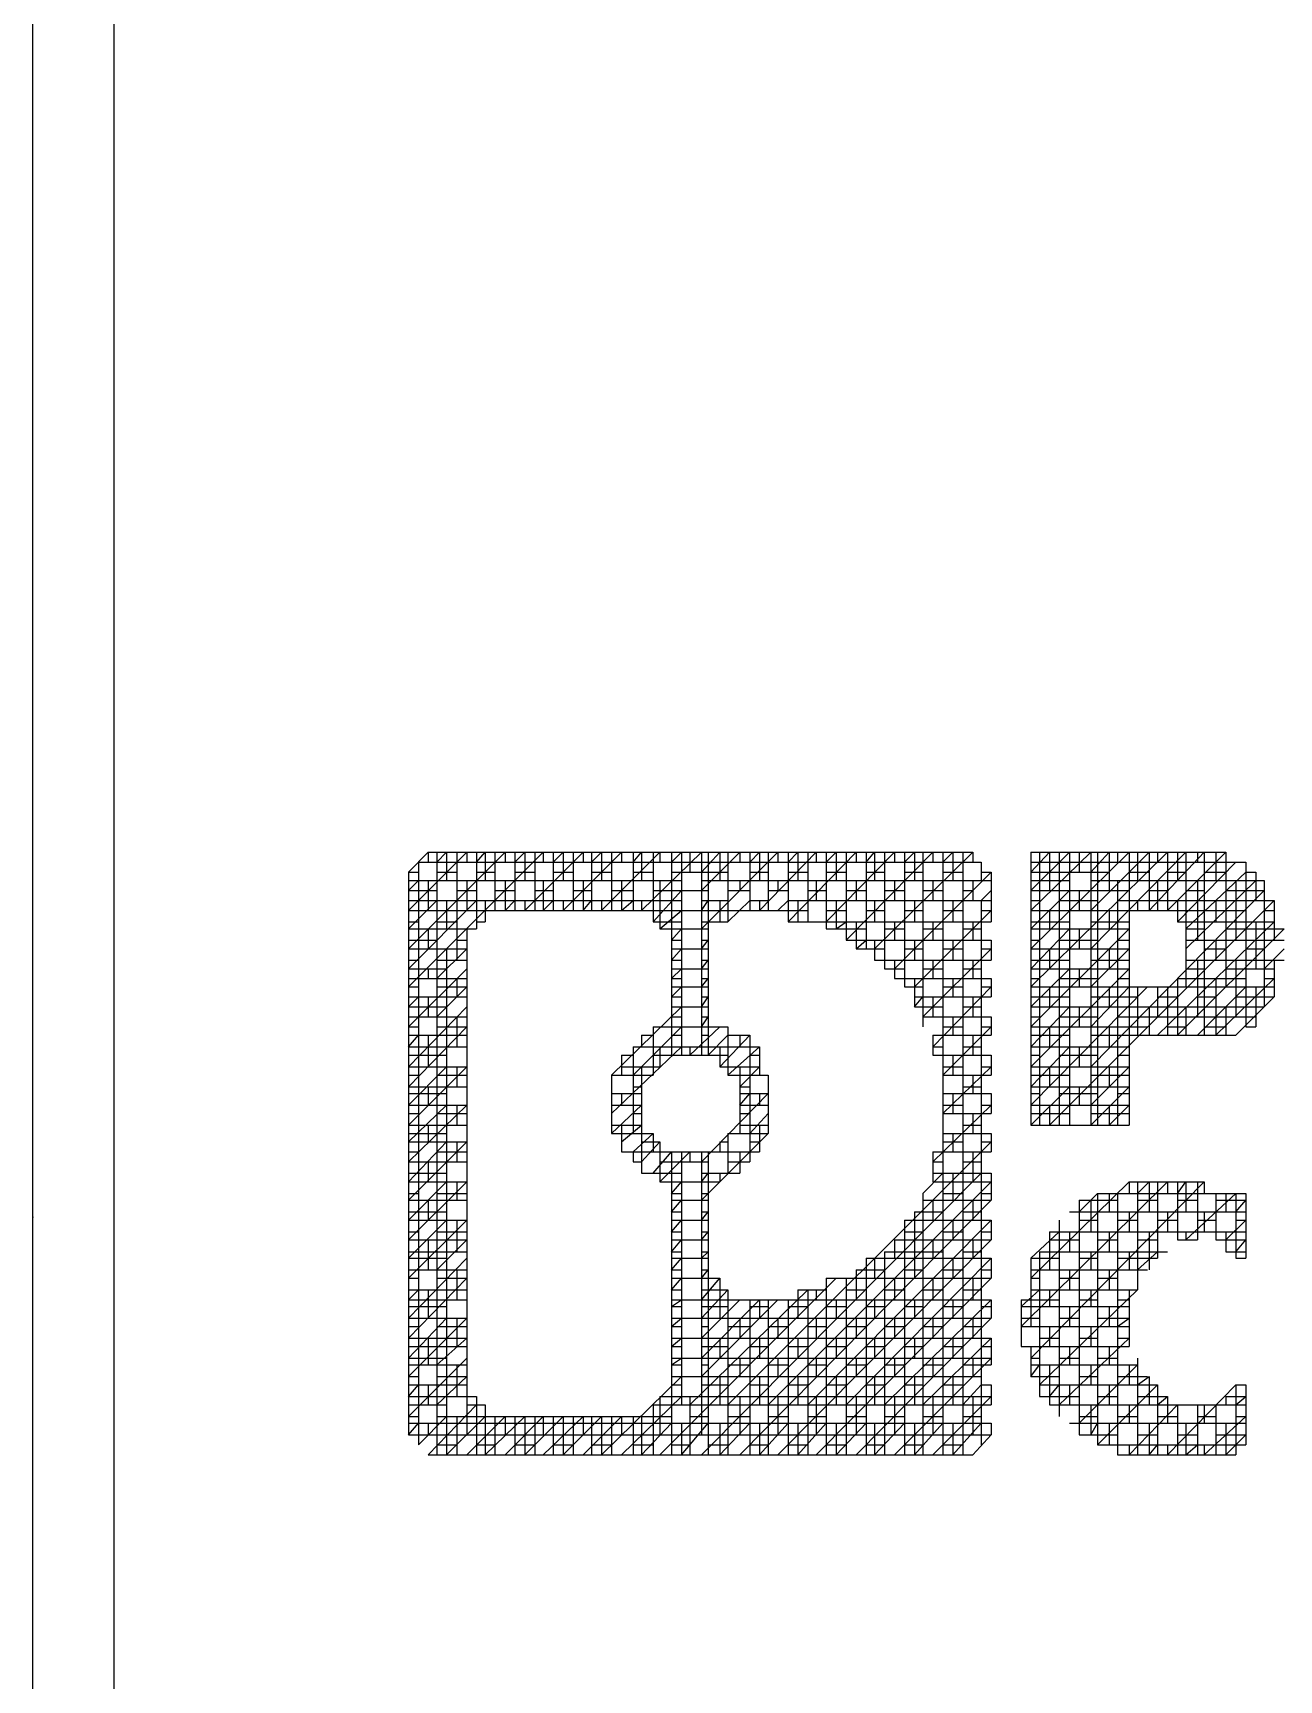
# Model space of a CAD drawing. Extents: x 193.3 to 215.9, y 95.6 to 194.6.
# Drawn here: x 193.29 to 202.19, y 159.34 to 171.11 of the extents above; entities that cross this region are included whole.
import ezdxf

# ---------------------------------------------------------------- set-up
doc = ezdxf.new("R2010")
doc.units = 0
doc.linetypes.add('CENTER', pattern=[5.210526, 3.256579, -0.651316, 0.651316, -0.651316])
doc.layers.add('1', color=7, linetype='CONTINUOUS')
doc.layers.add('PHOENIX_LOGO_ET2', color=7, linetype='CONTINUOUS')

msp = doc.modelspace()

# ---------------------------------------------------------------- linework, layer by layer
at = {"layer": '1', "color": 7}
for p, q in [((193.862, 174.744), (193.862, 115.544)), ((193.285, 162.644), (193.285, 174.558)), ((193.285, 115.729), (193.285, 162.644))]:
    msp.add_line(p, q, dxfattribs=at)
at = {"layer": '1', "color": 7, "linetype": 'CENTER'}
msp.add_point((193.285, 162.644), dxfattribs=at)
at = {"layer": 'PHOENIX_LOGO_ET2', "color": 7}
for p, q in [((195.968, 164.289), (196.931, 165.252)), ((195.968, 164.562), (196.658, 165.252)), ((195.968, 164.836), (196.384, 165.252)), ((195.968, 165.109), (196.11, 165.252)), ((196.11, 165.252), (200, 165.252)), ((196.11, 165.252), (196.11, 165.181)), ((196.17, 165.252), (196.17, 160.946)), ((196.17, 165.181), (196.241, 165.252)), ((196.241, 165.252), (196.241, 165.05)), ((196.313, 165.252), (196.313, 164.479)), ((196.384, 165.252), (196.384, 165.181)), ((196.455, 165.252), (196.455, 164.705)), ((196.455, 165.181), (196.515, 165.252)), ((196.515, 165.252), (196.515, 165.05)), ((196.586, 165.252), (196.586, 164.836)), ((196.658, 165.252), (196.658, 165.181)), ((196.729, 165.252), (196.729, 164.836)), ((196.729, 165.181), (196.8, 165.252)), ((196.8, 165.252), (196.8, 165.05)), ((196.8, 164.836), (197.217, 165.252)), ((196.872, 165.252), (196.872, 164.836)), ((196.931, 165.252), (196.931, 165.181)), ((197.002, 165.252), (197.002, 164.836)), ((197.002, 165.181), (197.074, 165.252)), ((197.074, 165.252), (197.074, 165.05)), ((197.074, 164.836), (197.49, 165.252)), ((197.145, 165.252), (197.145, 164.836)), ((197.217, 165.252), (197.217, 165.181)), ((197.276, 165.252), (197.276, 164.836)), ((197.276, 165.181), (197.347, 165.252)), ((197.347, 165.252), (197.347, 165.05)), ((197.347, 164.836), (197.764, 165.252)), ((197.419, 165.252), (197.419, 164.836)), ((197.49, 165.252), (197.49, 165.181)), ((197.573, 165.252), (197.573, 164.836)), ((197.573, 165.181), (197.633, 165.252)), ((197.633, 165.252), (197.633, 165.05)), ((197.633, 164.836), (198.061, 165.252)), ((197.716, 165.252), (197.716, 164.753)), ((197.764, 165.252), (197.764, 165.181)), ((197.847, 165.252), (197.847, 163.801)), ((197.847, 165.181), (197.918, 165.252)), ((197.918, 165.252), (197.918, 163.801)), ((197.978, 165.252), (197.978, 165.109)), ((198.061, 165.252), (198.061, 163.801)), ((198.061, 164.705), (198.608, 165.252)), ((198.061, 164.979), (198.335, 165.252)), ((198.061, 165.109), (198.192, 165.252)), ((198.109, 165.252), (198.109, 163.801)), ((198.192, 165.252), (198.192, 165.05)), ((198.251, 165.252), (198.251, 164.753)), ((198.335, 165.252), (198.335, 165.181)), ((198.406, 165.252), (198.406, 164.836)), ((198.406, 165.181), (198.477, 165.252)), ((198.477, 165.252), (198.477, 165.05)), ((198.477, 164.836), (198.882, 165.252)), ((198.537, 165.252), (198.537, 164.836)), ((198.608, 165.252), (198.608, 165.181)), ((198.68, 165.252), (198.68, 164.753)), ((198.68, 164.753), (199.167, 165.252)), ((198.68, 165.181), (198.751, 165.252)), ((198.751, 165.252), (198.751, 165.05)), ((198.822, 165.252), (198.822, 164.753)), ((198.882, 165.252), (198.882, 165.181)), ((198.953, 165.252), (198.953, 164.705)), ((198.953, 164.753), (199.441, 165.252)), ((198.953, 165.181), (199.024, 165.252)), ((199.024, 165.252), (199.024, 165.05)), ((199.096, 165.252), (199.096, 164.622)), ((199.096, 164.622), (199.714, 165.252)), ((199.167, 165.252), (199.167, 165.181)), ((199.239, 165.252), (199.239, 164.562)), ((199.239, 165.181), (199.298, 165.252)), ((199.298, 165.252), (199.298, 165.05)), ((199.298, 164.562), (200, 165.252)), ((199.369, 165.252), (199.369, 164.419)), ((199.441, 165.252), (199.441, 165.181)), ((199.512, 165.252), (199.512, 164.289)), ((199.512, 165.181), (199.583, 165.252)), ((199.583, 165.252), (199.583, 165.05)), ((199.643, 165.252), (199.643, 164.003)), ((199.714, 165.252), (199.714, 165.181)), ((199.786, 165.252), (199.786, 160.946)), ((199.786, 165.181), (199.857, 165.252)), ((199.857, 165.252), (199.857, 165.05)), ((199.928, 165.252), (199.928, 160.946)), ((200, 165.252), (200, 165.181)), ((200.416, 165.252), (201.808, 165.252)), ((200.416, 165.252), (200.416, 163.301)), ((200.416, 164.289), (201.391, 165.252)), ((200.416, 164.562), (201.118, 165.252)), ((200.416, 164.836), (200.844, 165.252)), ((200.416, 164.979), (200.69, 165.252)), ((200.416, 165.109), (200.547, 165.252)), ((200.476, 165.252), (200.476, 163.301)), ((200.547, 165.252), (200.547, 164.979)), ((200.618, 165.252), (200.618, 163.301)), ((200.69, 165.252), (200.69, 163.301)), ((200.761, 165.252), (200.761, 165.109)), ((200.844, 165.252), (200.844, 163.301)), ((200.844, 164.562), (201.522, 165.252)), ((200.844, 164.836), (201.261, 165.252)), ((200.844, 165.109), (200.975, 165.252)), ((200.892, 165.252), (200.892, 163.301)), ((200.975, 165.252), (200.975, 164.979)), ((201.035, 165.252), (201.035, 165.181)), ((201.118, 165.252), (201.118, 163.301)), ((201.177, 165.252), (201.177, 165.05)), ((201.261, 165.252), (201.261, 164.836)), ((201.261, 164.836), (201.653, 165.252)), ((201.32, 165.252), (201.32, 165.181)), ((201.391, 165.252), (201.391, 164.836)), ((201.391, 164.836), (201.808, 165.252)), ((201.463, 165.252), (201.463, 165.05)), ((201.522, 165.252), (201.522, 164.289)), ((201.606, 165.252), (201.606, 165.181)), ((201.653, 165.252), (201.653, 163.944)), ((201.736, 165.252), (201.736, 165.05)), ((201.808, 165.252), (201.808, 164.289)), ((196.039, 165.181), (200.059, 165.181)), ((196.039, 165.181), (196.039, 161.018)), ((200.059, 165.181), (200.059, 165.05)), ((200.416, 165.181), (201.95, 165.181)), ((201.463, 164.753), (201.879, 165.181)), ((201.95, 165.181), (201.95, 164.003)), ((195.968, 165.109), (196.039, 165.109)), ((195.968, 165.109), (195.968, 161.089)), ((195.968, 165.05), (197.918, 165.05)), ((195.968, 164.979), (196.039, 165.05)), ((196.11, 165.05), (196.11, 164.836)), ((196.17, 165.109), (196.313, 165.109)), ((196.384, 165.05), (196.384, 164.836)), ((196.455, 165.109), (196.586, 165.109)), ((196.658, 165.05), (196.658, 164.836)), ((196.729, 165.109), (196.872, 165.109)), ((196.931, 165.05), (196.931, 164.836)), ((197.002, 165.109), (197.145, 165.109)), ((197.217, 165.05), (197.217, 164.836)), ((197.276, 165.109), (197.419, 165.109)), ((197.49, 165.05), (197.49, 164.836)), ((197.573, 165.109), (197.716, 165.109)), ((197.764, 165.05), (197.764, 164.705)), ((197.847, 165.109), (198.251, 165.109)), ((198.061, 165.05), (200.131, 165.05)), ((198.335, 165.05), (198.335, 164.979)), ((198.406, 165.109), (198.537, 165.109)), ((198.608, 165.05), (198.608, 164.979)), ((198.68, 165.109), (198.822, 165.109)), ((198.882, 165.05), (198.882, 164.907)), ((198.953, 165.109), (199.096, 165.109)), ((199.167, 165.05), (199.167, 164.907)), ((199.239, 165.109), (199.369, 165.109)), ((199.441, 164.419), (200.131, 165.109)), ((199.441, 165.05), (199.441, 164.907)), ((199.512, 165.109), (199.643, 165.109)), ((199.714, 165.05), (199.714, 164.907)), ((199.786, 165.109), (199.928, 165.109)), ((200, 165.05), (200, 164.907)), ((200.059, 165.109), (200.131, 165.109)), ((200.131, 165.109), (200.131, 164.753)), ((200.416, 165.109), (200.975, 165.109)), ((200.416, 165.05), (200.69, 165.05)), ((200.844, 165.05), (202.081, 165.05)), ((201.035, 165.05), (201.035, 163.301)), ((201.118, 165.109), (201.261, 165.109)), ((201.32, 165.05), (201.32, 164.836)), ((201.391, 165.109), (201.522, 165.109)), ((201.522, 164.705), (201.95, 165.109)), ((201.522, 164.562), (202.022, 165.05)), ((201.606, 165.05), (201.606, 164.622)), ((201.653, 165.109), (201.808, 165.109)), ((201.879, 165.05), (201.879, 164.622)), ((201.95, 165.109), (202.022, 165.109)), ((202.022, 165.109), (202.022, 164.907)), ((202.081, 165.05), (202.081, 164.146)), ((195.968, 164.979), (196.17, 164.979)), ((195.968, 164.907), (197.918, 164.907)), ((195.968, 164.419), (196.455, 164.907)), ((195.968, 164.705), (196.17, 164.907)), ((196.241, 164.907), (196.241, 164.705)), ((196.313, 164.979), (196.455, 164.979)), ((196.515, 164.907), (196.515, 164.753)), ((196.586, 164.979), (196.729, 164.979)), ((196.658, 164.836), (196.729, 164.907)), ((196.8, 164.907), (196.8, 164.836)), ((196.872, 164.979), (197.002, 164.979)), ((196.931, 164.836), (197.002, 164.907)), ((197.074, 164.907), (197.074, 164.836)), ((197.145, 164.979), (197.276, 164.979)), ((197.217, 164.836), (197.276, 164.907)), ((197.347, 164.907), (197.347, 164.836)), ((197.419, 164.979), (197.573, 164.979)), ((197.49, 164.836), (197.573, 164.907)), ((197.633, 164.907), (197.633, 164.836)), ((197.716, 164.979), (198.109, 164.979)), ((197.716, 164.753), (197.918, 164.979)), ((198.061, 164.907), (198.251, 164.907)), ((198.061, 164.836), (198.109, 164.907)), ((198.192, 164.907), (198.192, 164.753)), ((198.251, 164.979), (198.406, 164.979)), ((198.251, 164.753), (198.406, 164.907)), ((198.406, 164.907), (198.537, 164.907)), ((198.477, 164.907), (198.477, 164.836)), ((198.537, 164.979), (198.68, 164.979)), ((198.608, 164.836), (198.68, 164.907)), ((198.68, 164.907), (200.131, 164.907)), ((198.751, 164.907), (198.751, 164.753)), ((198.822, 164.979), (198.953, 164.979)), ((199.024, 164.907), (199.024, 164.705)), ((199.096, 164.979), (199.239, 164.979)), ((199.298, 164.907), (199.298, 164.753)), ((199.369, 164.979), (199.512, 164.979)), ((199.583, 164.907), (199.583, 164.753)), ((199.643, 164.979), (199.786, 164.979)), ((199.857, 164.907), (199.857, 164.753)), ((199.928, 164.979), (200, 164.979)), ((200.059, 164.907), (200.131, 164.979)), ((200.059, 164.907), (200.059, 161.018)), ((200.416, 164.979), (201.118, 164.979)), ((200.416, 164.705), (200.69, 164.979)), ((200.416, 164.907), (200.476, 164.907)), ((200.547, 163.301), (202.153, 164.907)), ((200.618, 164.907), (200.892, 164.907)), ((200.761, 164.979), (200.761, 164.836)), ((200.844, 163.718), (202.081, 164.979)), ((201.035, 164.907), (202.153, 164.907)), ((201.177, 164.907), (201.177, 164.836)), ((201.261, 164.979), (201.391, 164.979)), ((201.463, 164.907), (201.463, 164.753)), ((201.522, 164.979), (201.653, 164.979)), ((201.736, 164.907), (201.736, 164.753)), ((201.808, 164.979), (202.081, 164.979)), ((202.153, 164.907), (202.153, 164.622)), ((195.968, 164.836), (198.822, 164.836)), ((197.764, 164.705), (197.918, 164.836)), ((198.953, 164.836), (199.096, 164.836)), ((199.239, 164.836), (199.369, 164.836)), ((199.512, 164.836), (199.643, 164.836)), ((199.583, 164.289), (200.131, 164.836)), ((199.786, 164.836), (199.928, 164.836)), ((200.059, 164.836), (200.131, 164.836)), ((200.416, 164.836), (201.95, 164.836)), ((200.547, 164.836), (200.547, 164.705)), ((200.975, 164.836), (200.975, 164.705)), ((202.081, 164.836), (202.153, 164.836)), ((195.968, 164.753), (196.039, 164.753)), ((195.968, 164.705), (196.455, 164.705)), ((196.11, 164.705), (196.11, 164.562)), ((196.17, 164.753), (196.313, 164.753)), ((196.384, 164.705), (196.384, 161.089)), ((196.455, 164.753), (196.515, 164.753)), ((197.716, 164.753), (197.918, 164.753)), ((197.764, 164.705), (198.109, 164.705)), ((197.847, 164.622), (197.918, 164.705)), ((198.061, 164.753), (198.251, 164.753)), ((198.68, 164.753), (200.131, 164.753)), ((198.953, 164.705), (199.239, 164.705)), ((199.024, 164.705), (199.096, 164.753)), ((199.167, 164.753), (199.167, 164.562)), ((199.369, 164.705), (199.512, 164.705)), ((199.441, 164.753), (199.441, 164.622)), ((199.643, 164.705), (199.786, 164.705)), ((199.714, 164.753), (199.714, 164.622)), ((199.928, 164.705), (200.059, 164.705)), ((200, 164.753), (200, 164.622)), ((200.416, 164.753), (200.69, 164.753)), ((200.416, 164.705), (201.118, 164.705)), ((200.416, 164.003), (201.118, 164.705)), ((200.416, 164.419), (200.69, 164.705)), ((200.761, 164.705), (200.761, 164.562)), ((200.844, 164.753), (201.118, 164.753)), ((201.32, 163.944), (202.153, 164.753)), ((201.463, 164.753), (202.153, 164.753)), ((201.463, 163.944), (202.224, 164.705)), ((201.522, 164.705), (201.653, 164.705)), ((201.808, 164.705), (202.224, 164.705)), ((202.022, 164.753), (202.022, 164.419)), ((195.968, 164.622), (196.17, 164.622)), ((195.968, 164.562), (196.384, 164.562)), ((196.17, 164.348), (196.384, 164.562)), ((196.241, 164.562), (196.241, 160.946)), ((196.313, 164.622), (196.384, 164.622)), ((197.847, 164.622), (197.918, 164.622)), ((197.847, 164.562), (198.109, 164.562)), ((197.847, 164.479), (197.918, 164.562)), ((198.061, 164.622), (198.109, 164.622)), ((198.061, 164.562), (198.109, 164.622)), ((199.096, 164.622), (200.131, 164.622)), ((199.167, 164.562), (199.239, 164.622)), ((199.167, 164.562), (199.369, 164.562)), ((199.298, 164.622), (199.298, 164.479)), ((199.512, 164.562), (199.643, 164.562)), ((199.583, 164.622), (199.583, 164.479)), ((199.643, 164.075), (200.131, 164.562)), ((199.786, 164.562), (199.928, 164.562)), ((199.857, 164.622), (199.857, 164.479)), ((200.059, 164.562), (200.131, 164.562)), ((200.131, 164.622), (200.131, 164.479)), ((200.416, 164.622), (200.476, 164.622)), ((200.416, 164.562), (201.118, 164.562)), ((200.547, 164.562), (200.547, 164.419)), ((200.618, 164.622), (200.892, 164.622)), ((200.844, 164.289), (201.118, 164.562)), ((200.975, 164.562), (200.975, 164.419)), ((201.035, 164.622), (201.118, 164.622)), ((201.522, 164.622), (202.224, 164.622)), ((201.653, 164.562), (201.808, 164.562)), ((201.736, 164.622), (201.736, 164.479)), ((201.95, 164.562), (202.081, 164.562)), ((202.081, 164.419), (202.224, 164.562)), ((195.968, 164.479), (196.039, 164.479)), ((195.968, 164.419), (196.241, 164.419)), ((195.968, 164.003), (196.384, 164.419)), ((196.11, 164.419), (196.11, 164.348)), ((196.17, 164.479), (196.384, 164.479)), ((197.847, 164.479), (197.918, 164.479)), ((197.847, 164.419), (198.109, 164.419)), ((197.847, 164.348), (197.918, 164.419)), ((198.061, 164.479), (198.109, 164.479)), ((198.061, 164.419), (198.109, 164.479)), ((199.298, 164.479), (200.131, 164.479)), ((199.369, 164.419), (199.512, 164.419)), ((199.441, 164.479), (199.441, 164.348)), ((199.643, 164.419), (199.786, 164.419)), ((199.714, 164.479), (199.714, 164.348)), ((199.928, 164.419), (200.059, 164.419)), ((200, 164.479), (200, 164.348)), ((200.416, 164.479), (200.69, 164.479)), ((200.416, 164.419), (201.118, 164.419)), ((200.416, 163.718), (201.118, 164.419)), ((200.416, 164.146), (200.69, 164.419)), ((200.761, 164.419), (200.761, 164.289)), ((200.844, 164.479), (201.118, 164.479)), ((201.522, 164.479), (202.224, 164.479)), ((201.522, 164.419), (201.653, 164.419)), ((201.606, 164.479), (201.606, 164.075)), ((201.808, 164.419), (202.153, 164.419)), ((201.879, 164.479), (201.879, 164.075)), ((202.153, 164.479), (202.153, 164.217)), ((195.968, 164.348), (196.384, 164.348)), ((196.313, 164.348), (196.313, 164.217)), ((197.847, 164.348), (197.918, 164.348)), ((198.061, 164.348), (198.109, 164.348)), ((198.061, 164.289), (198.109, 164.348)), ((199.441, 164.348), (200.131, 164.348)), ((199.583, 164.348), (199.583, 164.146)), ((199.857, 164.348), (199.857, 164.217)), ((200.131, 164.348), (200.131, 164.217)), ((200.416, 164.348), (200.476, 164.348)), ((200.618, 164.348), (200.892, 164.348)), ((201.035, 164.348), (201.118, 164.348)), ((201.463, 164.348), (201.95, 164.348)), ((201.463, 164.348), (201.463, 163.944)), ((201.736, 164.348), (201.736, 163.944)), ((201.736, 163.944), (202.153, 164.348)), ((202.081, 164.348), (202.153, 164.348)), ((195.968, 164.289), (196.039, 164.289)), ((195.968, 164.217), (196.384, 164.217)), ((195.968, 164.146), (196.039, 164.217)), ((196.11, 164.217), (196.11, 164.075)), ((196.17, 164.289), (196.384, 164.289)), ((196.17, 164.075), (196.384, 164.289)), ((197.847, 164.289), (198.109, 164.289)), ((197.847, 164.217), (197.918, 164.289)), ((197.847, 164.217), (197.918, 164.217)), ((198.061, 164.217), (198.109, 164.217)), ((198.061, 164.146), (198.109, 164.217)), ((199.512, 164.289), (199.643, 164.289)), ((199.583, 164.217), (200.131, 164.217)), ((199.583, 164.146), (199.643, 164.217)), ((199.714, 163.86), (200.131, 164.289)), ((199.714, 164.217), (199.714, 164.075)), ((199.786, 164.289), (199.928, 164.289)), ((200, 164.217), (200, 164.075)), ((200.059, 164.289), (200.131, 164.289)), ((200.416, 164.289), (202.153, 164.289)), ((200.416, 163.444), (201.249, 164.289)), ((200.416, 164.217), (200.69, 164.217)), ((200.547, 164.289), (200.547, 164.146)), ((200.844, 164.003), (201.118, 164.289)), ((200.844, 164.217), (201.177, 164.217)), ((200.975, 164.289), (200.975, 164.146)), ((201.177, 164.289), (201.177, 163.944)), ((201.32, 164.289), (201.32, 164.075)), ((201.32, 164.217), (201.463, 164.217)), ((201.391, 164.289), (201.391, 163.944)), ((201.606, 163.944), (201.95, 164.289)), ((201.606, 164.217), (201.736, 164.217)), ((201.879, 164.217), (202.153, 164.217)), ((201.879, 163.944), (202.153, 164.217)), ((202.022, 164.289), (202.022, 164.003)), ((195.968, 164.146), (196.241, 164.146)), ((195.968, 163.718), (196.384, 164.146)), ((195.968, 164.075), (196.384, 164.075)), ((196.313, 164.075), (196.313, 163.86)), ((197.419, 163.658), (197.918, 164.146)), ((197.847, 164.146), (198.109, 164.146)), ((197.847, 164.075), (197.918, 164.075)), ((198.061, 164.075), (198.109, 164.075)), ((198.061, 164.003), (198.109, 164.075)), ((199.583, 164.146), (199.786, 164.146)), ((199.643, 164.075), (200.131, 164.075)), ((199.857, 164.075), (199.857, 163.944)), ((199.928, 164.146), (200.059, 164.146)), ((200.131, 164.075), (200.131, 163.944)), ((200.416, 164.146), (202.081, 164.146)), ((200.416, 163.86), (200.69, 164.146)), ((200.416, 164.075), (200.476, 164.075)), ((200.618, 164.075), (200.892, 164.075)), ((200.761, 164.146), (200.761, 164.003)), ((201.035, 164.075), (202.022, 164.075)), ((201.261, 164.146), (201.261, 163.944)), ((201.522, 164.146), (201.522, 163.944)), ((201.808, 164.146), (201.808, 163.944)), ((195.968, 164.003), (196.039, 164.003)), ((195.968, 163.575), (196.384, 164.003)), ((196.17, 164.003), (196.384, 164.003)), ((197.573, 163.658), (197.918, 164.003)), ((197.716, 164.003), (198.251, 164.003)), ((197.716, 164.003), (197.716, 163.658)), ((197.978, 163.801), (198.192, 164.003)), ((198.251, 164.003), (198.251, 163.658)), ((199.786, 164.003), (199.928, 164.003)), ((199.786, 163.658), (200.131, 164.003)), ((200.059, 164.003), (200.131, 164.003)), ((200.416, 164.003), (201.249, 164.003)), ((200.547, 164.003), (200.547, 163.86)), ((200.975, 164.003), (200.975, 163.86)), ((201.391, 164.003), (201.522, 164.003)), ((201.653, 164.003), (201.808, 164.003)), ((201.95, 164.003), (202.022, 164.003)), ((195.968, 163.944), (196.384, 163.944)), ((195.968, 163.86), (196.039, 163.944)), ((195.968, 163.86), (196.384, 163.86)), ((196.11, 163.944), (196.11, 163.718)), ((197.419, 163.385), (197.918, 163.86)), ((197.573, 163.86), (198.477, 163.86)), ((197.573, 163.86), (197.573, 163.242)), ((197.633, 163.944), (197.716, 163.944)), ((197.633, 163.944), (197.633, 163.86)), ((197.764, 163.86), (197.764, 163.718)), ((197.847, 163.944), (197.918, 163.944)), ((197.978, 163.86), (197.978, 163.801)), ((198.061, 163.944), (198.109, 163.944)), ((198.109, 163.801), (198.251, 163.944)), ((198.192, 163.718), (198.406, 163.944)), ((198.192, 163.86), (198.192, 163.718)), ((198.251, 163.944), (198.406, 163.944)), ((198.251, 163.658), (198.477, 163.86)), ((198.335, 163.944), (198.335, 163.86)), ((198.406, 163.944), (198.406, 163.04)), ((198.477, 163.86), (198.477, 163.658)), ((199.714, 163.944), (200.131, 163.944)), ((199.714, 163.944), (199.714, 163.801)), ((199.714, 163.86), (199.786, 163.86)), ((199.928, 163.86), (200.059, 163.86)), ((200, 163.944), (200, 163.801)), ((200.416, 163.944), (200.69, 163.944)), ((200.416, 163.86), (201.118, 163.86)), ((200.416, 163.575), (200.69, 163.86)), ((200.761, 163.86), (200.761, 163.718)), ((200.844, 163.944), (201.879, 163.944)), ((195.968, 163.801), (196.241, 163.801)), ((195.968, 163.718), (196.384, 163.718)), ((195.968, 163.301), (196.384, 163.718)), ((195.968, 163.444), (196.241, 163.718)), ((196.313, 163.718), (196.313, 163.575)), ((197.49, 163.801), (197.573, 163.801)), ((197.49, 163.801), (197.49, 163.658)), ((197.49, 163.718), (197.764, 163.718)), ((197.633, 163.718), (197.633, 162.957)), ((197.716, 163.801), (198.251, 163.801)), ((198.192, 163.718), (198.477, 163.718)), ((198.335, 163.718), (198.335, 163.242)), ((198.335, 163.575), (198.477, 163.718)), ((198.406, 163.801), (198.477, 163.801)), ((199.714, 163.801), (200.131, 163.801)), ((199.786, 163.718), (199.928, 163.718)), ((199.786, 163.385), (200.131, 163.718)), ((199.857, 163.801), (199.857, 163.658)), ((200.059, 163.718), (200.131, 163.718)), ((200.131, 163.801), (200.131, 163.658)), ((200.416, 163.801), (200.476, 163.801)), ((200.416, 163.718), (201.118, 163.718)), ((200.547, 163.718), (200.547, 163.575)), ((200.618, 163.801), (200.892, 163.801)), ((200.844, 163.444), (201.118, 163.718)), ((200.975, 163.718), (200.975, 163.575)), ((201.035, 163.801), (201.118, 163.801)), ((195.968, 163.658), (196.039, 163.658)), ((196.17, 163.658), (196.384, 163.658)), ((197.419, 163.658), (197.716, 163.658)), ((197.419, 163.658), (197.419, 163.242)), ((198.251, 163.658), (198.537, 163.658)), ((198.537, 163.658), (198.537, 163.242)), ((199.786, 163.658), (200.131, 163.658)), ((200, 163.658), (200, 163.527)), ((200.416, 163.658), (200.69, 163.658)), ((200.844, 163.658), (201.118, 163.658)), ((195.968, 163.575), (196.384, 163.575)), ((195.968, 163.527), (196.241, 163.527)), ((196.11, 163.575), (196.11, 163.444)), ((197.419, 163.527), (197.633, 163.527)), ((197.49, 163.527), (197.49, 163.444)), ((197.573, 163.575), (197.633, 163.575)), ((198.061, 163.04), (198.537, 163.527)), ((198.335, 163.575), (198.406, 163.575)), ((198.335, 163.527), (198.537, 163.527)), ((198.335, 163.444), (198.406, 163.527)), ((198.477, 163.527), (198.477, 163.444)), ((199.786, 163.527), (200.131, 163.527)), ((199.857, 163.527), (199.857, 163.385)), ((199.928, 163.575), (200.059, 163.575)), ((200.131, 163.527), (200.131, 163.385)), ((200.416, 163.575), (201.118, 163.575)), ((200.416, 163.301), (200.69, 163.575)), ((200.416, 163.527), (200.476, 163.527)), ((200.618, 163.527), (200.892, 163.527)), ((200.761, 163.575), (200.761, 163.444)), ((200.844, 163.301), (201.118, 163.575)), ((201.035, 163.527), (201.118, 163.527)), ((195.968, 163.444), (196.384, 163.444)), ((195.968, 163.04), (196.384, 163.444)), ((195.968, 163.182), (196.241, 163.444)), ((195.968, 163.385), (196.039, 163.385)), ((196.17, 163.385), (196.384, 163.385)), ((196.313, 163.444), (196.313, 163.301)), ((197.419, 163.444), (197.633, 163.444)), ((197.419, 163.242), (197.633, 163.444)), ((197.573, 163.385), (197.633, 163.385)), ((198.335, 163.444), (198.537, 163.444)), ((198.335, 163.385), (198.406, 163.385)), ((198.406, 163.242), (198.537, 163.385)), ((199.714, 163.04), (200.131, 163.444)), ((199.786, 163.444), (199.928, 163.444)), ((199.786, 163.385), (200.131, 163.385)), ((200, 163.385), (200, 163.242)), ((200.059, 163.444), (200.131, 163.444)), ((200.416, 163.444), (201.118, 163.444)), ((200.416, 163.385), (200.69, 163.385)), ((200.547, 163.444), (200.547, 163.301)), ((200.844, 163.385), (201.118, 163.385)), ((200.975, 163.444), (200.975, 163.301)), ((200.975, 163.301), (201.118, 163.444)), ((195.968, 163.301), (196.384, 163.301)), ((195.968, 163.242), (196.241, 163.242)), ((196.11, 163.301), (196.11, 163.182)), ((197.419, 163.301), (197.633, 163.301)), ((197.419, 163.242), (197.716, 163.242)), ((197.49, 163.301), (197.49, 163.111)), ((197.49, 163.182), (197.633, 163.301)), ((197.573, 163.111), (197.716, 163.242)), ((197.716, 163.242), (197.716, 163.111)), ((198.061, 162.766), (198.537, 163.242)), ((198.251, 163.242), (198.537, 163.242)), ((198.251, 163.242), (198.251, 162.957)), ((198.335, 163.301), (198.537, 163.301)), ((198.477, 163.301), (198.477, 163.111)), ((199.786, 163.242), (200.131, 163.242)), ((199.857, 163.242), (199.857, 163.111)), ((199.928, 163.301), (200.059, 163.301)), ((200.131, 163.242), (200.131, 163.111)), ((200.416, 163.301), (201.118, 163.301)), ((195.968, 163.182), (196.384, 163.182)), ((195.968, 162.766), (196.384, 163.182)), ((195.968, 162.897), (196.241, 163.182)), ((196.313, 163.182), (196.313, 163.04)), ((197.633, 163.182), (197.764, 163.182)), ((197.633, 163.04), (197.764, 163.182)), ((197.764, 163.182), (197.764, 162.897)), ((198.192, 163.182), (198.251, 163.182)), ((198.192, 163.182), (198.192, 163.111)), ((198.251, 161.303), (200.131, 163.182)), ((198.406, 163.182), (198.477, 163.182)), ((199.786, 163.182), (199.928, 163.182)), ((200.059, 163.182), (200.131, 163.182)), ((195.968, 163.111), (196.039, 163.111)), ((195.968, 163.04), (196.384, 163.04)), ((196.11, 163.04), (196.11, 162.897)), ((196.17, 163.111), (196.384, 163.111)), ((197.49, 163.111), (198.477, 163.111)), ((197.573, 163.111), (197.573, 163.04)), ((197.573, 163.04), (197.633, 163.04)), ((197.716, 162.957), (197.847, 163.111)), ((197.764, 162.897), (197.978, 163.111)), ((197.764, 163.04), (198.109, 163.04)), ((197.847, 163.111), (197.847, 160.946)), ((197.918, 163.111), (197.918, 161.303)), ((197.978, 163.111), (197.978, 163.04)), ((198.061, 163.111), (198.061, 161.089)), ((198.109, 163.111), (198.109, 160.946)), ((198.251, 163.04), (198.406, 163.04)), ((198.335, 163.111), (198.335, 162.957)), ((199.714, 163.111), (200.131, 163.111)), ((199.714, 163.111), (199.714, 162.897)), ((199.714, 163.04), (199.786, 163.04)), ((199.928, 163.04), (200.059, 163.04)), ((200, 163.111), (200, 162.897)), ((195.968, 162.957), (196.241, 162.957)), ((195.968, 162.897), (196.384, 162.897)), ((195.968, 162.481), (196.384, 162.897)), ((195.968, 162.623), (196.241, 162.897)), ((196.313, 162.897), (196.313, 162.766)), ((197.633, 162.957), (197.918, 162.957)), ((197.764, 162.897), (198.192, 162.897)), ((197.847, 162.814), (197.918, 162.897)), ((198.061, 162.957), (198.335, 162.957)), ((198.061, 160.946), (200.059, 162.957)), ((198.061, 162.897), (198.109, 162.957)), ((198.192, 162.957), (198.192, 162.897)), ((198.537, 161.303), (200.131, 162.897)), ((199.643, 162.814), (199.786, 162.957)), ((199.714, 162.957), (200.131, 162.957)), ((199.714, 162.897), (200.131, 162.897)), ((199.857, 162.957), (199.857, 162.766)), ((200.131, 162.957), (200.131, 162.766)), ((200.345, 161.862), (201.391, 162.897)), ((200.416, 161.636), (201.653, 162.897)), ((200.416, 162.207), (201.118, 162.897)), ((201.118, 162.897), (201.653, 162.897)), ((201.118, 162.897), (201.118, 162.814)), ((201.177, 162.897), (201.177, 162.124)), ((201.177, 162.814), (201.261, 162.897)), ((201.261, 162.897), (201.261, 162.683)), ((201.32, 162.897), (201.32, 162.35)), ((201.391, 162.897), (201.391, 162.814)), ((201.463, 162.897), (201.463, 162.481)), ((201.463, 162.814), (201.522, 162.897)), ((201.522, 162.897), (201.522, 162.683)), ((201.606, 162.897), (201.606, 162.481)), ((201.653, 162.897), (201.653, 162.814)), ((195.968, 162.814), (196.039, 162.814)), ((196.17, 162.814), (196.384, 162.814)), ((197.847, 162.814), (197.918, 162.814)), ((198.061, 162.814), (198.109, 162.814)), ((199.643, 162.814), (199.643, 160.946)), ((199.786, 162.814), (199.928, 162.814)), ((200.059, 162.814), (200.131, 162.814)), ((200.761, 162.683), (200.892, 162.814)), ((200.892, 162.814), (201.95, 162.814)), ((200.892, 162.814), (200.892, 161.018)), ((200.975, 162.814), (200.975, 162.683)), ((201.035, 162.814), (201.035, 160.946)), ((201.522, 162.481), (201.879, 162.814)), ((201.736, 162.814), (201.736, 162.481)), ((201.808, 162.814), (201.808, 162.683)), ((201.879, 162.814), (201.879, 162.35)), ((201.95, 162.814), (201.95, 162.35)), ((195.968, 162.766), (196.384, 162.766)), ((195.968, 162.683), (196.241, 162.683)), ((196.11, 162.766), (196.11, 162.623)), ((197.847, 162.766), (198.109, 162.766)), ((197.847, 162.683), (197.918, 162.766)), ((197.847, 162.683), (197.918, 162.683)), ((198.061, 162.683), (198.109, 162.683)), ((198.061, 162.623), (198.109, 162.683)), ((198.335, 160.946), (200.131, 162.766)), ((199.583, 162.683), (199.786, 162.683)), ((199.583, 162.683), (199.583, 162.207)), ((199.643, 162.766), (200.131, 162.766)), ((199.714, 162.766), (199.714, 162.623)), ((199.928, 162.683), (200.059, 162.683)), ((200, 162.766), (200, 162.623)), ((200.69, 162.683), (201.95, 162.683)), ((200.761, 162.766), (201.035, 162.766)), ((200.761, 162.766), (200.761, 161.089)), ((200.844, 162.766), (200.844, 162.54)), ((201.118, 162.683), (201.118, 162.54)), ((201.177, 162.766), (201.32, 162.766)), ((201.391, 162.683), (201.391, 162.54)), ((201.463, 162.766), (201.606, 162.766)), ((201.653, 162.683), (201.653, 162.54)), ((201.736, 162.766), (201.95, 162.766)), ((201.879, 162.683), (201.95, 162.766)), ((195.968, 162.623), (196.384, 162.623)), ((195.968, 162.207), (196.384, 162.623)), ((195.968, 162.35), (196.241, 162.623)), ((195.968, 162.54), (196.039, 162.54)), ((196.17, 162.54), (196.384, 162.54)), ((196.313, 162.623), (196.313, 162.397)), ((197.847, 162.623), (198.109, 162.623)), ((197.847, 162.54), (197.918, 162.623)), ((197.847, 162.54), (197.918, 162.54)), ((198.061, 162.54), (198.109, 162.54)), ((198.061, 162.481), (198.109, 162.54)), ((198.822, 161.303), (200.131, 162.623)), ((199.512, 162.623), (200.131, 162.623)), ((199.512, 162.623), (199.512, 160.946)), ((199.512, 162.54), (199.643, 162.54)), ((199.786, 162.54), (199.928, 162.54)), ((199.857, 162.623), (199.857, 162.481)), ((200.059, 162.54), (200.131, 162.54)), ((200.131, 162.623), (200.131, 162.481)), ((200.416, 162.35), (200.618, 162.54)), ((200.547, 162.54), (201.95, 162.54)), ((200.547, 162.54), (200.547, 162.267)), ((200.618, 162.623), (200.618, 161.22)), ((200.69, 162.54), (200.69, 162.397)), ((200.761, 162.623), (200.892, 162.623)), ((200.975, 162.54), (200.975, 162.397)), ((201.035, 162.623), (201.177, 162.623)), ((201.261, 162.54), (201.261, 162.267)), ((201.32, 162.623), (201.463, 162.623)), ((201.522, 162.54), (201.522, 162.481)), ((201.606, 162.623), (201.736, 162.623)), ((201.808, 162.481), (201.95, 162.623)), ((201.808, 162.54), (201.808, 162.397)), ((201.879, 162.623), (201.95, 162.623)), ((195.968, 162.481), (196.384, 162.481)), ((196.11, 162.481), (196.11, 162.267)), ((196.17, 162.267), (196.384, 162.481)), ((197.847, 162.481), (198.109, 162.481)), ((197.847, 162.397), (197.918, 162.481)), ((198.608, 160.946), (200.131, 162.481)), ((199.441, 162.481), (200.131, 162.481)), ((199.441, 162.481), (199.441, 162.35)), ((199.714, 162.481), (199.714, 162.35)), ((200, 162.481), (200, 162.35)), ((200.547, 162.481), (200.761, 162.481)), ((200.892, 162.481), (201.035, 162.481)), ((201.177, 162.481), (201.32, 162.481)), ((201.463, 162.481), (201.606, 162.481)), ((201.736, 162.481), (201.95, 162.481)), ((201.879, 162.397), (201.95, 162.481)), ((195.968, 162.397), (196.384, 162.397)), ((195.968, 162.35), (196.241, 162.35)), ((195.968, 161.922), (196.384, 162.35)), ((197.847, 162.397), (197.918, 162.397)), ((197.847, 162.35), (198.109, 162.35)), ((197.847, 162.267), (197.918, 162.35)), ((198.061, 162.397), (198.109, 162.397)), ((198.061, 162.35), (198.109, 162.397)), ((199.096, 161.303), (200.131, 162.35)), ((199.239, 162.35), (200.131, 162.35)), ((199.239, 162.35), (199.239, 160.946)), ((199.298, 162.35), (199.298, 162.207)), ((199.369, 162.397), (199.786, 162.397)), ((199.369, 162.397), (199.369, 160.946)), ((199.857, 162.35), (199.857, 162.207)), ((199.928, 162.397), (200.059, 162.397)), ((200.131, 162.35), (200.131, 162.207)), ((200.416, 162.35), (200.618, 162.35)), ((200.416, 162.35), (200.416, 161.862)), ((200.476, 162.397), (201.391, 162.397)), ((200.476, 162.397), (200.476, 161.363)), ((200.761, 162.35), (200.892, 162.35)), ((200.844, 162.397), (200.844, 162.267)), ((201.035, 162.35), (201.32, 162.35)), ((201.118, 162.397), (201.118, 162.267)), ((201.177, 162.267), (201.32, 162.397)), ((201.808, 162.397), (201.95, 162.397)), ((201.879, 162.35), (201.95, 162.35)), ((195.968, 162.267), (196.384, 162.267)), ((195.968, 162.207), (196.039, 162.207)), ((195.968, 161.779), (196.384, 162.207)), ((196.17, 162.207), (196.384, 162.207)), ((196.313, 162.267), (196.313, 162.053)), ((197.764, 160.946), (199.024, 162.207)), ((197.847, 162.267), (197.918, 162.267)), ((197.847, 162.207), (198.192, 162.207)), ((197.847, 162.124), (197.918, 162.207)), ((198.061, 162.267), (198.109, 162.267)), ((198.061, 162.207), (198.109, 162.267)), ((198.061, 162.053), (198.192, 162.207)), ((198.192, 162.207), (198.192, 161.922)), ((198.882, 160.946), (200.131, 162.207)), ((198.953, 162.207), (200.131, 162.207)), ((198.953, 162.207), (198.953, 160.946)), ((199.096, 162.207), (199.096, 160.946)), ((199.167, 162.267), (199.369, 162.267)), ((199.167, 162.267), (199.167, 162.053)), ((199.441, 162.207), (199.441, 162.053)), ((199.512, 162.267), (199.643, 162.267)), ((199.714, 162.207), (199.714, 162.053)), ((199.786, 162.267), (199.928, 162.267)), ((200, 162.207), (200, 162.053)), ((200.059, 162.267), (200.131, 162.267)), ((200.416, 162.267), (201.249, 162.267)), ((200.416, 162.207), (200.476, 162.207)), ((200.618, 162.207), (200.761, 162.207)), ((200.69, 162.267), (200.69, 162.124)), ((200.892, 162.207), (201.035, 162.207)), ((200.975, 162.267), (200.975, 162.124)), ((195.968, 162.124), (196.384, 162.124)), ((195.968, 162.053), (196.039, 162.124)), ((196.11, 162.124), (196.11, 161.922)), ((197.847, 162.124), (197.918, 162.124)), ((197.978, 161.303), (198.822, 162.124)), ((198.061, 162.124), (198.251, 162.124)), ((198.061, 161.922), (198.251, 162.124)), ((198.251, 162.124), (198.251, 160.946)), ((198.751, 162.124), (198.953, 162.124)), ((198.751, 162.124), (198.751, 161.922)), ((198.822, 162.124), (198.822, 160.946)), ((198.882, 162.124), (198.882, 162.053)), ((199.096, 162.124), (199.239, 162.124)), ((199.369, 162.124), (199.512, 162.124)), ((199.643, 162.124), (199.786, 162.124)), ((199.928, 162.124), (200.059, 162.124)), ((200.345, 162.005), (200.476, 162.124)), ((200.416, 162.124), (201.177, 162.124)), ((200.476, 161.446), (201.177, 162.124)), ((200.547, 162.124), (200.547, 162.005)), ((200.844, 162.124), (200.844, 162.005)), ((201.118, 162.124), (201.118, 161.719)), ((195.968, 162.053), (196.384, 162.053)), ((195.968, 162.005), (196.241, 162.005)), ((197.847, 162.053), (200.131, 162.053)), ((197.847, 162.005), (197.918, 162.053)), ((197.847, 162.005), (197.918, 162.005)), ((198.061, 161.505), (198.608, 162.053)), ((198.061, 161.636), (198.477, 162.053)), ((198.061, 161.779), (198.335, 162.053)), ((198.061, 162.005), (198.251, 162.005)), ((198.406, 162.053), (198.406, 160.946)), ((198.406, 162.005), (198.537, 162.005)), ((198.477, 162.053), (198.477, 161.922)), ((198.537, 162.053), (198.537, 160.946)), ((198.68, 162.053), (198.68, 160.946)), ((198.68, 162.005), (198.822, 162.005)), ((198.953, 162.005), (199.096, 162.005)), ((199.024, 162.053), (199.024, 161.922)), ((199.239, 162.005), (199.369, 162.005)), ((199.298, 162.053), (199.298, 161.922)), ((199.369, 161.303), (200.131, 162.053)), ((199.512, 162.005), (199.643, 162.005)), ((199.583, 162.053), (199.583, 161.922)), ((199.786, 162.005), (199.928, 162.005)), ((199.857, 162.053), (199.857, 161.922)), ((200.059, 162.005), (200.131, 162.005)), ((200.131, 162.053), (200.131, 161.922)), ((200.345, 162.053), (200.618, 162.053)), ((200.345, 162.053), (200.345, 161.719)), ((200.345, 162.005), (201.118, 162.005)), ((200.69, 162.005), (200.69, 161.862)), ((200.761, 162.053), (200.892, 162.053)), ((200.975, 162.005), (200.975, 161.862)), ((201.035, 162.053), (201.118, 162.053)), ((195.968, 161.922), (196.384, 161.922)), ((195.968, 161.505), (196.384, 161.922)), ((195.968, 161.636), (196.241, 161.922)), ((195.968, 161.862), (196.039, 161.862)), ((196.17, 161.862), (196.384, 161.862)), ((196.313, 161.922), (196.313, 161.719)), ((197.847, 161.922), (200.131, 161.922)), ((197.847, 161.862), (197.918, 161.922)), ((197.847, 161.862), (197.918, 161.862)), ((198.061, 161.862), (198.109, 161.862)), ((198.251, 161.862), (198.406, 161.862)), ((198.335, 161.922), (198.335, 161.779)), ((198.537, 161.862), (198.68, 161.862)), ((198.608, 161.922), (198.608, 161.779)), ((198.822, 161.862), (198.953, 161.862)), ((198.882, 161.922), (198.882, 161.779)), ((199.096, 161.862), (199.239, 161.862)), ((199.167, 161.922), (199.167, 161.779)), ((199.167, 160.946), (200.131, 161.922)), ((199.369, 161.862), (199.512, 161.862)), ((199.441, 161.922), (199.441, 161.779)), ((199.643, 161.862), (199.786, 161.862)), ((199.714, 161.922), (199.714, 161.779)), ((199.928, 161.862), (200.059, 161.862)), ((200, 161.922), (200, 161.779)), ((200.345, 161.922), (200.476, 161.922)), ((200.345, 161.862), (201.118, 161.862)), ((200.547, 161.862), (200.547, 161.719)), ((200.618, 161.922), (200.761, 161.922)), ((200.844, 161.862), (200.844, 161.719)), ((200.892, 161.922), (201.118, 161.922)), ((201.035, 161.862), (201.118, 161.922)), ((195.968, 161.779), (196.384, 161.779)), ((195.968, 161.719), (196.384, 161.719)), ((196.11, 161.779), (196.11, 161.589)), ((196.17, 161.589), (196.384, 161.779)), ((197.847, 161.779), (200.131, 161.779)), ((197.847, 161.719), (197.918, 161.779)), ((197.847, 161.719), (197.918, 161.719)), ((198.061, 161.719), (198.251, 161.719)), ((198.192, 161.779), (198.192, 161.636)), ((198.406, 161.719), (198.537, 161.719)), ((198.477, 161.779), (198.477, 161.636)), ((198.68, 161.719), (198.822, 161.719)), ((198.751, 161.779), (198.751, 161.636)), ((198.953, 161.719), (199.096, 161.719)), ((199.024, 161.779), (199.024, 161.636)), ((199.239, 161.719), (199.369, 161.719)), ((199.298, 161.779), (199.298, 161.636)), ((199.512, 161.719), (199.643, 161.719)), ((199.583, 161.779), (199.583, 161.636)), ((199.643, 161.303), (200.131, 161.779)), ((199.786, 161.719), (199.928, 161.719)), ((199.857, 161.779), (199.857, 161.636)), ((200.059, 161.719), (200.131, 161.719)), ((200.131, 161.779), (200.131, 161.589)), ((200.345, 161.719), (201.118, 161.719)), ((200.416, 161.719), (200.416, 161.505)), ((200.476, 161.779), (200.618, 161.779)), ((200.618, 161.303), (201.118, 161.779)), ((200.69, 161.719), (200.69, 161.589)), ((200.761, 161.779), (200.892, 161.779)), ((200.975, 161.719), (200.975, 161.589)), ((201.035, 161.779), (201.118, 161.779)), ((195.968, 161.636), (196.241, 161.636)), ((195.968, 161.22), (196.384, 161.636)), ((197.847, 161.636), (200.131, 161.636)), ((197.847, 161.589), (197.918, 161.636)), ((198.335, 161.636), (198.335, 161.505)), ((198.608, 161.636), (198.608, 161.505)), ((198.882, 161.636), (198.882, 161.505)), ((199.167, 161.636), (199.167, 161.505)), ((199.441, 161.636), (199.441, 161.505)), ((199.441, 160.946), (200.131, 161.636)), ((199.714, 161.636), (199.714, 161.505)), ((200, 161.636), (200, 161.505)), ((200.416, 161.636), (200.476, 161.636)), ((200.618, 161.636), (200.761, 161.636)), ((200.892, 161.636), (201.035, 161.636)), ((201.177, 161.636), (201.177, 160.946)), ((195.968, 161.589), (196.384, 161.589)), ((195.968, 161.505), (196.039, 161.505)), ((196.17, 161.505), (196.384, 161.505)), ((196.17, 161.303), (196.384, 161.505)), ((196.313, 161.589), (196.313, 161.363)), ((197.347, 160.946), (197.918, 161.505)), ((197.847, 161.589), (197.918, 161.589)), ((197.847, 161.505), (200.059, 161.505)), ((198.061, 161.589), (198.109, 161.589)), ((198.192, 161.505), (198.192, 161.303)), ((198.251, 161.589), (198.406, 161.589)), ((198.477, 161.505), (198.477, 161.303)), ((198.537, 161.589), (198.68, 161.589)), ((198.751, 161.505), (198.751, 161.303)), ((198.822, 161.589), (198.953, 161.589)), ((199.024, 161.505), (199.024, 161.303)), ((199.096, 161.589), (199.239, 161.589)), ((199.298, 161.505), (199.298, 161.303)), ((199.369, 161.589), (199.512, 161.589)), ((199.583, 161.505), (199.583, 161.303)), ((199.643, 161.589), (199.786, 161.589)), ((199.857, 161.505), (199.857, 161.303)), ((199.928, 161.589), (200.131, 161.589)), ((200.416, 161.589), (201.177, 161.589)), ((200.416, 161.505), (200.476, 161.589)), ((200.416, 161.505), (200.618, 161.505)), ((200.547, 161.589), (200.547, 161.303)), ((200.761, 161.172), (201.177, 161.589)), ((200.761, 161.505), (200.892, 161.505)), ((200.844, 161.589), (200.844, 161.446)), ((201.035, 161.505), (201.249, 161.505)), ((201.118, 161.589), (201.118, 161.446)), ((201.177, 161.446), (201.261, 161.505)), ((201.261, 161.505), (201.261, 161.303)), ((195.968, 161.446), (196.384, 161.446)), ((195.968, 161.363), (196.039, 161.446)), ((195.968, 161.363), (196.455, 161.363)), ((196.11, 161.446), (196.11, 161.303)), ((196.455, 161.363), (196.455, 160.946)), ((197.49, 160.946), (197.918, 161.363)), ((197.764, 161.363), (200.131, 161.363)), ((197.764, 161.363), (197.764, 161.089)), ((197.847, 161.446), (197.918, 161.446)), ((197.978, 161.363), (197.978, 160.946)), ((198.061, 161.446), (198.251, 161.446)), ((198.335, 161.363), (198.335, 161.089)), ((198.406, 161.446), (198.537, 161.446)), ((198.608, 161.363), (198.608, 161.089)), ((198.68, 161.446), (198.822, 161.446)), ((198.882, 161.363), (198.882, 161.089)), ((198.953, 161.446), (199.096, 161.446)), ((199.167, 161.363), (199.167, 161.089)), ((199.239, 161.446), (199.369, 161.446)), ((199.441, 161.363), (199.441, 161.089)), ((199.512, 161.446), (199.643, 161.446)), ((199.714, 161.363), (199.714, 161.089)), ((199.714, 160.946), (200.131, 161.363)), ((199.786, 161.446), (199.928, 161.446)), ((199.928, 161.303), (200.059, 161.446)), ((200, 161.363), (200, 161.089)), ((200.059, 161.446), (200.131, 161.446)), ((200.131, 161.446), (200.131, 161.303)), ((200.476, 161.446), (201.32, 161.446)), ((200.476, 161.363), (200.761, 161.363)), ((200.547, 161.363), (200.618, 161.446)), ((200.69, 161.446), (200.69, 161.303)), ((200.892, 161.018), (201.32, 161.446)), ((200.892, 161.363), (201.035, 161.363)), ((200.975, 161.446), (200.975, 161.303)), ((201.177, 161.363), (201.391, 161.363)), ((201.32, 161.446), (201.32, 160.946)), ((201.32, 161.303), (201.391, 161.363)), ((201.391, 160.946), (201.879, 161.446)), ((201.391, 161.363), (201.391, 161.172)), ((201.808, 161.363), (201.95, 161.363)), ((201.808, 161.363), (201.808, 161.303)), ((201.879, 161.446), (201.95, 161.446)), ((201.879, 161.446), (201.879, 160.946)), ((201.879, 161.303), (201.95, 161.363)), ((201.95, 161.446), (201.95, 161.018)), ((195.968, 161.303), (196.241, 161.303)), ((196.11, 160.946), (196.455, 161.303)), ((196.384, 161.303), (196.515, 161.303)), ((196.515, 161.303), (196.515, 160.946)), ((197.716, 161.303), (200.131, 161.303)), ((197.716, 161.303), (197.716, 160.946)), ((200.547, 161.303), (201.95, 161.303)), ((200.844, 161.303), (200.844, 161.089)), ((201.118, 161.303), (201.118, 161.172)), ((201.118, 160.946), (201.463, 161.303)), ((201.463, 161.303), (201.463, 160.946)), ((201.606, 161.303), (201.606, 160.946)), ((201.653, 161.303), (201.653, 161.172)), ((201.736, 161.303), (201.736, 160.946)), ((195.968, 161.22), (196.039, 161.22)), ((195.968, 161.172), (200.131, 161.172)), ((195.968, 161.089), (196.039, 161.172)), ((196.039, 161.018), (196.241, 161.22)), ((196.11, 161.172), (196.11, 161.089)), ((196.17, 161.22), (197.847, 161.22)), ((196.241, 160.946), (196.515, 161.22)), ((196.313, 161.22), (196.313, 160.946)), ((196.384, 160.946), (196.658, 161.22)), ((196.515, 160.946), (196.8, 161.22)), ((196.586, 161.22), (196.586, 160.946)), ((196.658, 161.22), (196.658, 161.089)), ((196.658, 160.946), (196.931, 161.22)), ((196.729, 161.22), (196.729, 160.946)), ((196.8, 161.22), (196.8, 160.946)), ((196.8, 160.946), (197.074, 161.22)), ((196.872, 161.22), (196.872, 160.946)), ((196.931, 161.22), (196.931, 161.089)), ((196.931, 160.946), (197.217, 161.22)), ((197.002, 161.22), (197.002, 160.946)), ((197.074, 161.22), (197.074, 160.946)), ((197.074, 160.946), (197.347, 161.22)), ((197.145, 161.22), (197.145, 160.946)), ((197.217, 161.22), (197.217, 161.089)), ((197.217, 160.946), (197.49, 161.22)), ((197.276, 161.22), (197.276, 160.946)), ((197.347, 161.22), (197.347, 160.946)), ((197.419, 161.22), (197.419, 160.946)), ((197.49, 161.22), (197.49, 161.089)), ((197.573, 161.22), (197.573, 160.946)), ((197.633, 161.22), (197.633, 160.946)), ((197.633, 160.946), (197.847, 161.172)), ((197.918, 161.172), (197.918, 160.946)), ((197.918, 160.946), (198.109, 161.172)), ((197.978, 161.22), (198.109, 161.22)), ((198.192, 161.172), (198.192, 160.946)), ((198.192, 160.946), (198.406, 161.172)), ((198.251, 161.22), (198.406, 161.22)), ((198.477, 161.172), (198.477, 160.946)), ((198.477, 160.946), (198.68, 161.172)), ((198.537, 161.22), (198.68, 161.22)), ((198.751, 161.172), (198.751, 160.946)), ((198.751, 160.946), (198.953, 161.172)), ((198.822, 161.22), (198.953, 161.22)), ((199.024, 161.172), (199.024, 160.946)), ((199.024, 160.946), (199.239, 161.172)), ((199.096, 161.22), (199.239, 161.22)), ((199.298, 161.172), (199.298, 160.946)), ((199.298, 160.946), (199.512, 161.172)), ((199.369, 161.22), (199.512, 161.22)), ((199.583, 161.172), (199.583, 160.946)), ((199.583, 160.946), (199.786, 161.172)), ((199.643, 161.22), (199.786, 161.22)), ((199.857, 161.172), (199.857, 160.946)), ((199.857, 160.946), (200.059, 161.172)), ((199.928, 161.22), (200.059, 161.22)), ((200.131, 161.172), (200.131, 161.089)), ((200.69, 161.172), (201.95, 161.172)), ((200.761, 161.22), (200.892, 161.22)), ((200.844, 161.089), (200.892, 161.172)), ((200.975, 161.172), (200.975, 161.018)), ((201.035, 161.22), (201.177, 161.22)), ((201.261, 161.172), (201.261, 160.946)), ((201.32, 161.22), (201.463, 161.22)), ((201.522, 161.172), (201.522, 160.946)), ((201.606, 161.22), (201.736, 161.22)), ((201.653, 160.946), (201.95, 161.22)), ((201.808, 161.172), (201.808, 160.946)), ((201.879, 161.22), (201.95, 161.22)), ((195.968, 161.089), (200.131, 161.089)), ((196.17, 161.018), (196.313, 161.018)), ((196.455, 161.018), (196.586, 161.018)), ((196.729, 161.018), (196.872, 161.018)), ((197.002, 161.018), (197.145, 161.018)), ((197.276, 161.018), (197.419, 161.018)), ((197.573, 161.018), (197.716, 161.018)), ((197.847, 161.018), (197.978, 161.018)), ((198.109, 161.018), (198.251, 161.018)), ((198.406, 161.018), (198.537, 161.018)), ((198.68, 161.018), (198.822, 161.018)), ((198.953, 161.018), (199.096, 161.018)), ((199.239, 161.018), (199.369, 161.018)), ((199.512, 161.018), (199.643, 161.018)), ((199.786, 161.018), (199.928, 161.018)), ((200, 160.946), (200.131, 161.089)), ((200.761, 161.089), (201.035, 161.089)), ((200.892, 161.018), (201.95, 161.018)), ((201.118, 161.018), (201.118, 160.946)), ((201.177, 161.089), (201.32, 161.089)), ((201.261, 160.946), (201.32, 161.018)), ((201.391, 161.018), (201.391, 160.946)), ((201.463, 161.089), (201.606, 161.089)), ((201.522, 160.946), (201.606, 161.018)), ((201.653, 161.018), (201.653, 160.946)), ((201.736, 161.089), (201.95, 161.089)), ((201.808, 160.946), (201.95, 161.089)), ((196.11, 160.946), (200, 160.946)), ((201.035, 160.946), (201.879, 160.946))]:
    msp.add_line(p, q, dxfattribs=at)

doc.saveas('drawing.dxf')
